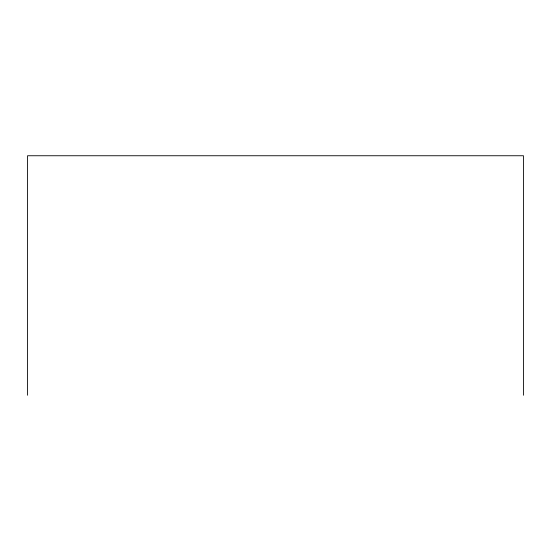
<?xml version="1.0" encoding="UTF-8"?>
<svg xmlns="http://www.w3.org/2000/svg" width="551" height="551" viewBox="0 0 551 551"><rect width="100%" height="100%" fill="white"/><g stroke="black" fill="none" stroke-linecap="round" stroke-linejoin="round"><path stroke-width="0.83" d="M523.45 395.253L523.45 155.747L27.55 155.747L27.55 395.253"/></g></svg>
